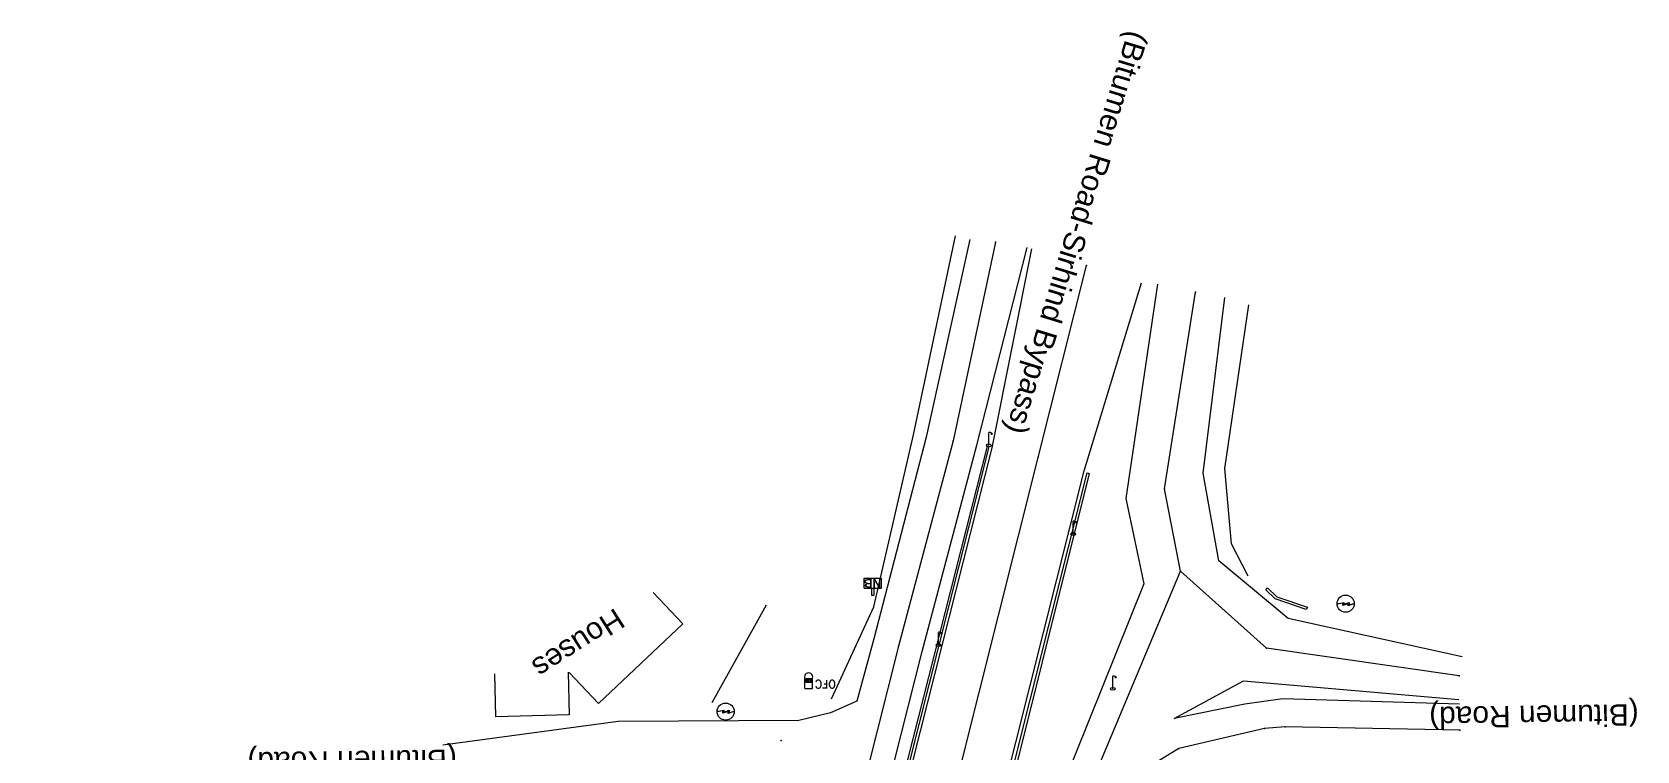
# Model space of a CAD drawing. Header units: metres. Extents: x 628572 to 650094, y 3375792 to 3391117.
# Drawn here: x 633470.6 to 633657.9, y 3388292 to 3388375.8 of the extents above; entities that cross this region are included whole.
import ezdxf
from ezdxf.enums import TextEntityAlignment as Align

# ---------------------------------------------------------------- set-up
doc = ezdxf.new("R2010")
doc.units = ezdxf.units.M
doc.header["$MEASUREMENT"] = 0
for name, color, linetype, lineweight in [('Bridge Parapet', 7, 'Continuous', 0), ('Compound Wall', 251, 'Continuous', 0), ('Culvert Parapet', 7, 'Continuous', 0), ('Electric Pole', 251, 'Continuous', 0), ('Grill', 251, 'Continuous', 0), ('Lamp_Post', 7, 'Continuous', 0), ('Name Board', 251, 'Continuous', 0), ('Ofc Pillar', 7, 'Continuous', 0), ('Residential Building Pucca', 251, 'Continuous', 0), ('Residential Building Semipucca', 251, 'Continuous', 0), ('Subroad Centre', 34, 'Continuous', 0), ('Subroad Edge', 34, 'Continuous', 0), ('Text', 251, 'Continuous', 0)]:
    doc.layers.add(name, color=color, linetype=linetype, lineweight=lineweight)
doc.styles.add('NB', font='swissbo.ttf', dxfattribs={"height": 1.5})
doc.styles.add('notes', font='romans.shx', dxfattribs={"height": 2})
doc.styles.get("Standard").update_dxf_attribs({"font": 'arial.ttf'})
doc.styles.add('Text', font='arial.ttf', dxfattribs={"height": 2})

# ---------------------------------------------------------------- blocks, each defined once
blk = doc.blocks.new('EP')
blk.add_hatch(color=8).paths.add_polyline_path([(0.31, -0.24), (0.31, 0), (-0.31, -0.19), (-0.31, 0.07), (-0.93, -0.01), (-0.21, 0.16), (-0.21, -0.05), (0.43, 0.15), (0.41, -0.1), (0.94, -0.01)])
at = {"color": 8}
for p, q in [((-0.93, -0.01), (-0.21, 0.16)), ((-0.31, 0.07), (-0.93, -0.01)), ((-0.31, -0.19), (-0.31, 0.07)), ((0.31, 0), (-0.31, -0.19)), ((-0.21, 0.16), (-0.21, -0.05)), ((-0.21, -0.05), (0.43, 0.15)), ((0.31, -0.24), (0.31, 0)), ((0.43, 0.15), (0.41, -0.1)), ((0.94, -0.01), (0.31, -0.24)), ((0.41, -0.1), (0.94, -0.01))]:
    blk.add_line(p, q, dxfattribs=at)
blk.add_circle((0, 0), 1, dxfattribs=at)
blk = doc.blocks.new('LP')
at = {"flags": 128}
for points in [[(0, 0), (0, 1.5)], [(0.25, 1.35), (0.44, 1.35)]]:
    blk.add_lwpolyline(points, dxfattribs=at)
for centre, radius, start, end in [((0.07, 0.99), 0.519, 57.6425, 97.3165), ((0.34, 1.33), 0.094, 11.7012, 168.0476)]:
    blk.add_arc(centre, radius, start, end)
at = {"extrusion": (0, 0, -1)}
blk.add_ellipse((0, 0.01), major_axis=(0.308, 0), ratio=0.400495, dxfattribs=at)
blk.add_ellipse((0.35, 1.36), major_axis=(0.0017, 0.0438), ratio=0.461056, start_param=1.74022, end_param=4.575836)
blk = doc.blocks.new('NB')
for p, q in [((-0.98, 0.82), (-0.98, 1.98)), ((-0.98, 1.98), (0.98, 1.98)), ((0.98, 1.98), (0.98, 0.82)), ((-0.98, 0.82), (0.98, 0.82)), ((-0.13, 0.82), (-0.13, 0)), ((-0.13, 0), (0.13, 0)), ((0.13, 0.82), (0.13, 0))]:
    blk.add_line(p, q)
at = {"style": 'NB', "width": 1.025371}
blk.add_text('NB', height=0.988, rotation=180, dxfattribs=at).set_placement((-0.02, 1.38), align=Align.MIDDLE_CENTER)
blk = doc.blocks.new('OFC')
at = {"ltscale": 5}
for p, q in [((-0.46, 0), (-0.46, 1.23)), ((-0.46, 0), (0.46, 0)), ((0.46, 0), (0.46, 1.23))]:
    blk.add_line(p, q, dxfattribs=at)
at = {"extrusion": (-1, -8.21066e-11, 0), "elevation": 0.34, "flags": 128}
blk.add_lwpolyline([(-1.13, 1.23), (-1.13, 0), (-0.77, 0), (-0.77, 1.23), (-1.13, 1.23)], close=True, dxfattribs=at)
at = {"extrusion": (-2.00765e-10, 1, 0), "elevation": 1.13, "flags": 128}
blk.add_lwpolyline([(-0.38, 1.23), (-0.38, 0), (0.34, 0), (0.34, 1.23), (-0.38, 1.23)], close=True, dxfattribs=at)
at = {"flags": 128}
blk.add_lwpolyline([(0.38, 1.13), (0.38, 0.77), (-0.34, 0.77), (-0.34, 1.13), (0.38, 1.13)], close=True, dxfattribs=at)
at = {"elevation": 1.23, "flags": 128}
blk.add_lwpolyline([(0.38, 0.77), (0.38, 1.13), (-0.34, 1.13), (-0.34, 0.77), (0.38, 0.77)], close=True, dxfattribs=at)
at = {"extrusion": (-8.0306e-11, -1, 0), "elevation": -0.77, "flags": 128}
blk.add_lwpolyline([(-0.34, 1.23), (-0.34, 0), (0.38, 0), (0.38, 1.23), (-0.34, 1.23)], close=True, dxfattribs=at)
at = {"extrusion": (1, -3.28427e-10, 0), "elevation": 0.38, "flags": 128}
blk.add_lwpolyline([(0.77, 1.23), (0.77, 0), (1.13, 0), (1.13, 1.23), (0.77, 1.23)], close=True, dxfattribs=at)
at = {"ltscale": 5}
blk.add_arc((0, 1.36), 0.48, 343.8979, 196.1021, dxfattribs=at)
at = {"ltscale": 5, "style": 'notes'}
blk.add_text('OFC', height=0.246, rotation=0, dxfattribs=at).set_placement((-0.33, 0.84))
at = {"style": 'notes'}
blk.add_text('OFC', height=0.937, rotation=180, dxfattribs=at).set_placement((3.18, 0.99, -359.18))

msp = doc.modelspace()

# ---------------------------------------------------------------- linework, layer by layer
at = {"layer": 'Bridge Parapet', "flags": 128}
for points in [[(633570.6413, 3388281.1624), (633582.3289, 3388327.4457), (633582.1079, 3388327.4918), (633570.3504, 3388281.2824)], [(633521.3285, 3388036.7084), (633529.8433, 3388070.3382), (633533.9877, 3388087.1526), (633545.6663, 3388133.596), (633558.0573, 3388182.7642), (633569.4548, 3388228.1836), (633582.6762, 3388280.2627), (633593.7715, 3388324.3931), (633593.9985, 3388324.3221), (633582.9812, 3388280.2236), (633569.7328, 3388228.0925), (633545.9003, 3388133.6159), (633534.2627, 3388087.0596), (633530.0923, 3388070.2642), (633521.5215, 3388036.6074)]]:
    msp.add_lwpolyline(points, dxfattribs=at)
at = {"layer": 'Compound Wall', "flags": 128}
msp.add_lwpolyline([(633549.9977, 3388297.6103), (633556.3353, 3388309.0114)], dxfattribs=at)
at = {"layer": 'Culvert Parapet', "flags": 128}
msp.add_lwpolyline([(633619.3302, 3388308.4535), (633615.7104, 3388309.698), (633614.6096, 3388310.7651), (633614.8076, 3388310.9831), (633615.8884, 3388309.9499), (633619.4743, 3388308.7414), (633619.3302, 3388308.4535)], close=True, dxfattribs=at)
at = {"layer": 'Grill', "flags": 128}
for points in [[(633563.9207, 3388298.0594), (633568.8683, 3388308.7866), (633573.4851, 3388328.83), (633578.4064, 3388352.0463)], [(633612.5478, 3388312.3654), (633610.5963, 3388316.1017), (633609.8436, 3388324.8938), (633612.6183, 3388344.0094)]]:
    msp.add_lwpolyline(points, dxfattribs=at)
at = {"layer": 'Residential Building Pucca', "flags": 128}
msp.add_lwpolyline([(633533.2148, 3388301.1702), (633533.3365, 3388296.1717), (633524.7614, 3388295.9629), (633524.6397, 3388300.9615)], dxfattribs=at)
at = {"layer": 'Residential Building Semipucca', "flags": 128}
msp.add_lwpolyline([(633543.1333, 3388310.4348), (633546.575, 3388306.8078), (633536.7547, 3388297.4892), (633533.313, 3388301.1162)], dxfattribs=at)
at = {"layer": 'Subroad Centre', "flags": 128}
for points in [[(633583.0723, 3388351.3106), (633578.119, 3388328.1283), (633571.7516, 3388304.1812), (633564.3925, 3388275.0273), (633541.7985, 3388183.9915), (633523.3237, 3388108.2191), (633527.4499, 3388102.4655), (633536.0725, 3388099.5313), (633543.4115, 3388106.9533), (633550.1804, 3388134.4833), (633563.2297, 3388185.2595), (633574.9723, 3388231.6308), (633583.454, 3388264.7546), (633593.0159, 3388285.2132), (633604.6459, 3388312.9255), (633602.8012, 3388322.5298), (633606.3885, 3388345.4753)], [(633476.1565, 3387749.1689), (633476.083, 3387780.5949), (633475.9878, 3387814.5129), (633476.3502, 3387837.9568), (633477.4061, 3387858.5637), (633480.6304, 3387888.9022), (633485.8945, 3387917.3765), (633499.9989, 3387976.7085), (633515.6287, 3388038.3672), (633528.0838, 3388088.0955), (633539.8296, 3388135.5188), (633551.9994, 3388183.6341), (633563.711, 3388229.7144), (633576.4832, 3388280.1886), (633588.0418, 3388326.2069), (633593.685, 3388348.5931)], [(633637.1641, 3388300.7369), (633614.7056, 3388303.9521), (633604.6459, 3388312.9255)], [(633637.2682, 3388294.3979), (633616.8673, 3388294.7968), (633614.4683, 3388294.5641), (633604.4479, 3388292.2646), (633593.0159, 3388285.2132)]]:
    msp.add_lwpolyline(points, dxfattribs=at)
at = {"layer": 'Subroad Centre'}
for p in [(633583.0723, 3388351.311), (633593.685, 3388348.593), (633606.3885, 3388345.475), (633578.119, 3388328.128), (633588.0418, 3388326.207), (633602.8012, 3388322.53), (633604.6459, 3388312.926), (633571.7516, 3388304.181), (633614.7056, 3388303.952), (633637.1641, 3388300.737), (633614.4683, 3388294.564), (633616.8673, 3388294.797), (633637.2682, 3388294.398), (633558.0681, 3388293.181), (633604.4479, 3388292.265)]:
    msp.add_point(p, dxfattribs=at)
at = {"layer": 'Subroad Edge', "flags": 128}
for points in [[(633580.0894, 3388351.606), (633574.9601, 3388328.5418), (633568.8817, 3388305.0346), (633566.8977, 3388297.7779), (633563.8295, 3388296.4144), (633560.1254, 3388295.5139), (633539.0534, 3388295.4069), (633518.573, 3388292.6308)], [(633529.2242, 3388104.9933), (633526.7118, 3388108.9747), (633526.4401, 3388110.7667), (633531.9244, 3388134.1409), (633544.3724, 3388183.0231), (633558.6895, 3388240.4351), (633567.1414, 3388274.5219), (633574.5045, 3388303.5758), (633580.889, 3388327.6309), (633586.7803, 3388350.6961)], [(633470.7695, 3387749.0436), (633470.7051, 3387781.3946), (633470.6459, 3387815.0926), (633470.9731, 3387837.7656), (633472.1232, 3387859.0534), (633475.4205, 3387889.188), (633480.3036, 3387918.2073), (633494.42, 3387976.9703), (633510.1499, 3388039.619), (633512.6973, 3388042.4037), (633520.9849, 3388074.6135), (633520.0274, 3388078.4096), (633522.71, 3388089.2752), (633534.4127, 3388136.0066), (633546.7466, 3388184.8798), (633558.7414, 3388232.5321), (633570.9893, 3388281.0593), (633582.6629, 3388327.2987), (633587.2932, 3388350.503)], [(633481.8145, 3387748.7111), (633481.7738, 3387779.0201), (633481.7468, 3387814.6381), (633482.0912, 3387837.889), (633483.2251, 3387858.2489), (633486.4493, 3387888.0584), (633491.2293, 3387916.1287), (633505.3767, 3387975.0817), (633520.2712, 3388034.2746), (633519.3737, 3388038.0057), (633527.5173, 3388070.3545), (633530.0247, 3388073.0422), (633533.6167, 3388087.2027), (633545.2553, 3388133.62), (633557.6023, 3388182.7563), (633569.1058, 3388228.3266), (633582.2972, 3388280.4427), (633593.4095, 3388324.6212), (633600.1237, 3388346.5592)], [(633601.9736, 3388346.3869), (633598.2941, 3388321.3935), (633600.3837, 3388311.4582), (633590.7412, 3388287.4675), (633580.9442, 3388265.9389), (633572.3533, 3388232.1022), (633560.6227, 3388185.6168), (633547.8334, 3388134.3856), (633540.4656, 3388107.3037), (633535.608, 3388103.1324)], [(633637.5374, 3388302.9269), (633617.2301, 3388307.4118), (633609.143, 3388314.1379), (633607.3135, 3388324.3592), (633609.8444, 3388344.8318)], [(633637.2197, 3388297.4079), (633616.5957, 3388298.0478), (633612.1687, 3388297.4345), (633603.9254, 3388295.7557), (633612.021, 3388300.1365), (633637.1257, 3388297.9529)]]:
    msp.add_lwpolyline(points, dxfattribs=at)

# ---------------------------------------------------------------- block references
at = {"layer": 'Electric Pole'}
for p in [(633623.9233, 3388309.1368), (633551.5755, 3388296.5571)]:
    msp.add_blockref('EP', p, dxfattribs=at)
at = {"layer": 'Lamp_Post'}
for p in [(633582.283, 3388327.5937), (633592.1295, 3388317.2453), (633576.4116, 3388304.2956), (633596.7559, 3388299.1907)]:
    msp.add_blockref('LP', p, dxfattribs=at)
at = {"layer": 'Name Board'}
msp.add_blockref('NB', (633568.7365, 3388310.1287), dxfattribs=at)
at = {"layer": 'Ofc Pillar'}
msp.add_blockref('OFC', (633561.2599, 3388299.2357), dxfattribs=at)

# ---------------------------------------------------------------- texts
at = {"layer": 'Subroad Centre', "style": 'Text'}
for s, rotation, p in [('(Bitumen Road-Sirhind Bypass)', 252.983297, (633598.5657, 3388376.1281)), ('(Bitumen Road)', 180.76215, (633658.1127, 3388297.4291))]:
    msp.add_text(s, height=2.5, rotation=rotation, dxfattribs=at).set_placement(p)
at = {"layer": 'Subroad Edge', "style": 'Text'}
msp.add_text('(Bitumen Road)', height=2.5, rotation=180.76215, dxfattribs=at).set_placement((633520.2095, 3388292.1392))
at = {"layer": 'Text'}
msp.add_text('Houses', height=2.5, rotation=212.616483, dxfattribs=at).set_placement((633538.7041, 3388308.7181))

doc.saveas('drawing.dxf')
